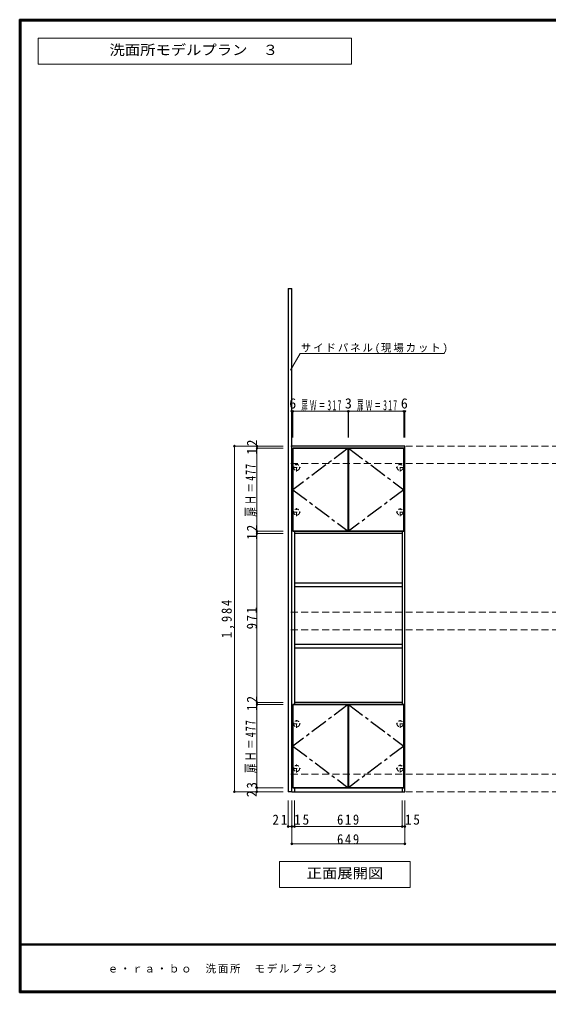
# Model space of a CAD drawing. Units: millimetres at full size, sheet at 1:20. Extents: x -3922 to 3878, y -2932 to 2722.
# Drawn here: x -3922 to -885, y -2864 to 2722 of the extents above; entities that cross this region are included whole.
import ezdxf
from ezdxf.enums import TextEntityAlignment as Align

# ---------------------------------------------------------------- set-up
doc = ezdxf.new("R2010")
doc.units = ezdxf.units.MM
doc.header["$LTSCALE"] = 20
doc.header["$PDMODE"] = 32
doc.header["$PDSIZE"] = 10
for name, pattern in [('CHAIN1', [8, 5, -1, 1, -1]), ('DASHED1', [1.8, 1.2, -0.6]), ('DASHED2', [3, 2, -1])]:
    doc.linetypes.add(name, pattern=pattern)
for name, color, linetype, lineweight in [('0-2', 3, 'Continuous', 25), ('0-3_固定棚', 2, 'Continuous', 35), ('0-4_可動棚', 3, 'Continuous', 25), ('0-6_パイプハンガー', 7, 'DASHED1', 18), ('0-A_文字', 7, 'Continuous', 18), ('0-B_寸法', 4, 'Continuous', 9), ('F-1_枠', 6, 'Continuous', 40)]:
    doc.layers.add(name, color=color, linetype=linetype, lineweight=lineweight)
doc.layers.add('F-A_文字', color=7, linetype='Continuous')
doc.styles.add('ＭＳ ゴシック', font='')
doc.styles.get('ＭＳ ゴシック').set_extended_font_data('MS Gothic')

msp = doc.modelspace()

# ---------------------------------------------------------------- linework, layer by layer
at = {"layer": '0-2'}
for p, q in [((-2379.66, 1177.73), (-2379.66, -1711.27)), ((-2379.66, 1177.73), (-2358.66, 1177.73)), ((-2358.66, -1711.27), (-2358.66, 1177.73)), ((-2352.66, 251.73), (-2358.66, 251.73)), ((-2032.66, 251.73), (-2035.66, 251.73)), ((-1709.66, 251.73), (-1715.66, 251.73)), ((-2344.16, -216.27), (-2344.16, -1211.27)), ((-1724.16, -1211.27), (-1724.16, -216.27)), ((-2358.66, -1711.27), (-2379.66, -1711.27)), ((-2358.66, -1711.27), (-1709.66, -1711.27)), ((-2344.16, -1688.27), (-2344.16, -1711.27)), ((-1724.16, -1711.27), (-1724.16, -1688.27))]:
    msp.add_line(p, q, dxfattribs=at)
msp.add_lwpolyline([(-1709.66, -1711.27), (-1709.66, 272.73), (-2358.66, 272.73)], dxfattribs=at)
at = {"layer": '0-3_固定棚', "color": 3, "lineweight": 25}
for p, q in [((-2032.66, -207.27), (-2035.66, -207.27)), ((-1724.16, -228.27), (-2344.16, -228.27)), ((-1724.16, -1199.27), (-2344.16, -1199.27)), ((-2032.66, -1220.27), (-2035.66, -1220.27))]:
    msp.add_line(p, q, dxfattribs=at)
at = {"layer": '0-4_可動棚'}
for p, q in [((-2032.66, 29.73), (-2035.66, 29.73)), ((-2032.66, 8.73), (-2035.66, 8.73)), ((-1724.16, -514.27), (-2344.16, -514.27)), ((-1724.16, -535.27), (-2344.16, -535.27)), ((-1724.16, -866.27), (-2344.16, -866.27)), ((-1724.16, -887.27), (-2344.16, -887.27)), ((-2032.66, -1410.27), (-2035.66, -1410.27)), ((-2032.66, -1431.27), (-2035.66, -1431.27)), ((-2032.66, -1602.27), (-2035.66, -1602.27)), ((-2032.66, -1623.27), (-2035.66, -1623.27))]:
    msp.add_line(p, q, dxfattribs=at)
at = {"layer": '0-6_パイプハンガー'}
for p, q in [((-2331.16, 127.08), (-2331.16, 172.04)), ((-1737.16, 127.08), (-1737.16, 172.04)), ((-2352.66, 150.23), (-2309.17, 150.23)), ((-1715.66, 150.23), (-1759.15, 150.23)), ((-2352.66, -105.77), (-2309.17, -105.77)), ((-2331.16, -128.92), (-2331.16, -83.96)), ((-1715.66, -105.77), (-1759.15, -105.77)), ((-1737.16, -128.92), (-1737.16, -83.96)), ((-2352.66, -1321.77), (-2309.17, -1321.77)), ((-2331.16, -1344.92), (-2331.16, -1299.96)), ((-1715.66, -1321.77), (-1759.15, -1321.77)), ((-1737.16, -1344.92), (-1737.16, -1299.96)), ((-2331.16, -1600.92), (-2331.16, -1555.96)), ((-1737.16, -1600.92), (-1737.16, -1555.96)), ((-2352.66, -1577.77), (-2309.17, -1577.77)), ((-1715.66, -1577.77), (-1759.15, -1577.77))]:
    msp.add_line(p, q, dxfattribs=at)
at = {"layer": '0-6_パイプハンガー', "color": 2, "linetype": 'Continuous', "lineweight": 35}
for points in [[(-2352.66, -216.27), (-2035.66, -216.27), (-2035.66, 260.73), (-2352.66, 260.73)], [(-1715.66, -216.27), (-2032.66, -216.27), (-2032.66, 260.73), (-1715.66, 260.73)], [(-2352.66, -1688.27), (-2035.66, -1688.27), (-2035.66, -1211.27), (-2352.66, -1211.27)], [(-1715.66, -1688.27), (-2032.66, -1688.27), (-2032.66, -1211.27), (-1715.66, -1211.27)]]:
    msp.add_lwpolyline(points, close=True, dxfattribs=at)
at = {"layer": '0-6_パイプハンガー'}
for centre in [(-2331.16, 150.23), (-1737.16, 150.23), (-2331.16, -105.77), (-1737.16, -105.77), (-2331.16, -1321.77), (-1737.16, -1321.77), (-2331.16, -1577.77), (-1737.16, -1577.77)]:
    msp.add_circle(centre, 17.5, dxfattribs=at)
at = {"layer": '0-A_文字'}
for p, q in [((-2366.6, 708.71), (-2311.77, 803.67)), ((-1482.72, 803.67), (-2311.77, 803.67)), ((-1678.83, -2111.27), (-1678.83, -2261.27)), ((-2428.83, -2261.27), (-1678.83, -2261.27))]:
    msp.add_line(p, q, dxfattribs=at)
msp.add_lwpolyline([(-3815.36, 2465.63), (-2015.36, 2465.63), (-2015.36, 2615.63), (-3815.36, 2615.63)], close=True, dxfattribs=at)
msp.add_lwpolyline([(-1678.83, -2111.27), (-2428.83, -2111.27), (-2428.83, -2261.27)], dxfattribs=at)
at = {"layer": '0-B_寸法'}
for p, q in [((-2358.66, 472.73), (-2358.66, 322.73)), ((-2358.66, 472.73), (-2352.66, 472.73)), ((-2352.66, 472.73), (-2352.66, 322.73)), ((-2352.66, 472.73), (-2035.66, 472.73)), ((-2035.66, 472.73), (-2035.66, 322.73)), ((-2035.66, 472.73), (-2032.66, 472.73)), ((-2032.66, 472.73), (-2032.66, 322.73)), ((-2032.66, 472.73), (-1715.66, 472.73)), ((-1715.66, 472.73), (-1715.66, 322.73)), ((-1715.66, 472.73), (-1709.66, 472.73)), ((-1709.66, 472.73), (-1709.66, 322.73)), ((-2688.66, 272.73), (-2688.66, -1711.27)), ((-2688.66, 272.73), (-2558.66, 272.73)), ((-2558.66, 260.73), (-2558.66, 272.73)), ((-2558.66, 272.73), (-2408.66, 272.73)), ((-2558.66, -216.27), (-2558.66, 260.73)), ((-2558.66, 260.73), (-2408.66, 260.73)), ((-2558.66, -228.27), (-2558.66, -216.27)), ((-2558.66, -216.27), (-2408.66, -216.27)), ((-2558.66, -1199.27), (-2558.66, -228.27)), ((-2558.66, -228.27), (-2408.66, -228.27)), ((-2558.66, -1211.27), (-2558.66, -1199.27)), ((-2558.66, -1199.27), (-2408.66, -1199.27)), ((-2558.66, -1688.27), (-2558.66, -1211.27)), ((-2558.66, -1211.27), (-2408.66, -1211.27)), ((-2688.66, -1711.27), (-2558.66, -1711.27)), ((-2558.66, -1711.27), (-2558.66, -1688.27)), ((-2558.66, -1688.27), (-2408.66, -1688.27)), ((-2558.66, -1711.27), (-2408.66, -1711.27)), ((-2379.66, -1911.27), (-2379.66, -1761.27)), ((-2358.66, -1911.27), (-2358.66, -1761.27)), ((-2343.66, -1911.27), (-2343.66, -1761.27)), ((-1724.66, -1911.27), (-1724.66, -1761.27)), ((-1709.66, -1911.27), (-1709.66, -1761.27)), ((-2343.66, -1911.27), (-2358.66, -1911.27)), ((-2044.66, -1911.27), (-2343.66, -1911.27)), ((-2023.66, -1911.27), (-2044.66, -1911.27)), ((-1724.66, -1911.27), (-2023.66, -1911.27)), ((-1709.66, -1911.27), (-1724.66, -1911.27)), ((-1709.66, -2011.27), (-1709.66, -1911.27)), ((-2358.66, -2011.27), (-1709.66, -2011.27))]:
    msp.add_line(p, q, dxfattribs=at)
at = {"layer": '0-B_寸法', "linetype": 'DASHED2'}
for p, q in [((2114.84, 272.73), (-2379.66, 272.73)), ((2114.84, 172.73), (-2379.66, 172.73)), ((2114.84, -681.27), (-2379.66, -681.27)), ((2114.84, -781.27), (-2379.66, -781.27)), ((2114.84, -1611.27), (-2379.66, -1611.27)), ((2114.84, -1711.27), (-2379.66, -1711.27))]:
    msp.add_line(p, q, dxfattribs=at)
at = {"layer": '0-B_寸法', "color": 3, "linetype": 'CHAIN1', "lineweight": 25}
for points in [[(-2035.66, 260.73), (-2352.66, 22.23), (-2035.66, -216.27)], [(-2032.66, 260.73), (-1715.66, 22.23), (-2032.66, -216.27)], [(-2035.66, -1211.27), (-2352.66, -1449.77), (-2035.66, -1688.27)], [(-2032.66, -1211.27), (-1715.66, -1449.77), (-2032.66, -1688.27)]]:
    msp.add_lwpolyline(points, dxfattribs=at)
at = {"layer": '0-B_寸法'}
msp.add_lwpolyline([(-2358.66, -2011.27), (-2358.66, -1911.27), (-2379.66, -1911.27)], dxfattribs=at)
at = {"layer": '0-B_寸法', "color": 7}
for p in [(-2358.66, 472.73), (-2352.66, 472.73), (-2035.66, 472.73), (-2032.66, 472.73), (-1715.66, 472.73), (-1709.66, 472.73), (-2688.66, 272.73), (-2558.66, 272.73), (-2558.66, 260.73), (-2558.66, -216.27), (-2558.66, -228.27), (-2558.66, -1199.27), (-2558.66, -1211.27), (-2688.66, -1711.27), (-2558.66, -1688.27), (-2558.66, -1711.27), (-2379.66, -1911.27), (-2358.66, -1911.27), (-2343.66, -1911.27), (-1724.66, -1911.27), (-1709.66, -1911.27), (-2358.66, -2011.27), (-1709.66, -2011.27)]:
    msp.add_point(p, dxfattribs=at)
at = {"layer": 'F-1_枠'}
for p, q in [((-3922.03, 2722.29), (-3922.03, -2864.37)), ((-3922.03, 2722.29), (3877.97, 2722.29)), ((-3922.03, 2718.96), (3877.97, 2718.96)), ((-3922.03, 2715.63), (3877.97, 2715.63)), ((-3918.7, 2722.29), (-3918.7, -2864.37)), ((-3915.36, 2722.29), (-3915.36, -2864.37)), ((3877.97, -2587.71), (-3922.03, -2587.71)), ((3877.97, -2591.04), (-3922.03, -2591.04)), ((3877.97, -2857.71), (-3922.03, -2857.71)), ((3877.97, -2861.04), (-3922.03, -2861.04)), ((3877.97, -2864.37), (-3922.03, -2864.37))]:
    msp.add_line(p, q, dxfattribs=at)

# ---------------------------------------------------------------- texts
at = {"layer": '0-A_文字', "style": 'ＭＳ ゴシック', "width": 1.1}
for s, p in [('洗面所モデルプラン\u3000３', (-3405.36, 2500.63)), ('正面展開図', (-2273.83, -2226.27))]:
    msp.add_text(s, height=58.65, dxfattribs=at).set_placement(p, align=Align.BOTTOM_LEFT)
at = {"layer": '0-A_文字', "insert": (-2307.18, 803.67), "char_height": 43.99, "attachment_point": 7, "style": 'ＭＳ ゴシック'}
msp.add_mtext('\\T1.18;サイドパネル(現場カット)', dxfattribs=at)
at = {"layer": '0-B_寸法', "color": 7, "style": 'ＭＳ ゴシック'}
for s, p in [('6', (-2373.42, 471.35)), ('3', (-2054.16, 471.35)), ('6', (-1732.9, 471.35))]:
    msp.add_text(s, height=58.65, dxfattribs=at).set_placement(p, align=Align.BOTTOM_LEFT)
at = {"layer": '0-B_寸法', "color": 7, "char_height": 58.65, "attachment_point": 7, "style": 'ＭＳ ゴシック'}
for s, insert in [('\\T1.35;\\W0.45;扉Ｗ＝317', (-2304.16, 471.35)), ('\\T1.35;\\W0.45;扉Ｗ＝317', (-1984.16, 471.35)), ('\\T1.27;\\W0.95;21', (-2470.42, -1901.27)), ('\\T1.27;\\W0.95;15', (-2345.32, -1901.27)), ('\\T1.27;\\W0.9;619', (-2099.16, -1901.27)), ('\\T1.27;\\W0.95;15', (-1709.66, -1901.27)), ('\\T1.27;\\W0.9;649', (-2099.16, -2014.42))]:
    msp.add_mtext(s, dxfattribs=dict(at, insert=insert))
at = {"layer": '0-B_寸法', "color": 7, "char_height": 58.65, "attachment_point": 7, "rotation": 90, "style": 'ＭＳ ゴシック'}
for s, insert in [('\\T1.27;\\W0.95;12', (-2558.66, 224.23)), ('\\T1.23;\\W0.7;扉Ｈ＝477', (-2558.66, -132.77)), ('\\T1.27;\\W0.95;12', (-2558.66, -264.77)), ('\\T1.28;\\W0.9;1,984', (-2688.66, -829.27)), ('\\T1.27;\\W0.9;971', (-2558.66, -778.77)), ('\\T1.27;\\W0.95;12', (-2558.66, -1247.77)), ('\\T1.23;\\W0.7;扉Ｈ＝477', (-2558.66, -1604.77)), ('\\T1.27;\\W0.95;23', (-2558.66, -1742.27))]:
    msp.add_mtext(s, dxfattribs=dict(at, insert=insert))
at = {"layer": 'F-A_文字', "insert": (-3415.36, -2754.37), "char_height": 43.99, "attachment_point": 7, "style": 'ＭＳ ゴシック'}
msp.add_mtext('\\T1.17;ｅ・ｒａ・ｂｏ\u3000洗面所\u3000モデルプラン３', dxfattribs=at)

doc.saveas('drawing.dxf')
